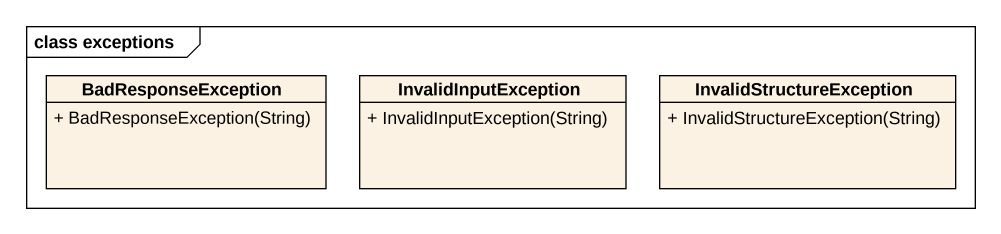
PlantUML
@startuml
mainframe class exceptions
hide circle
hide empty members
skinparam classAttributeIconSize 0
class BadResponseException {
  + BadResponseException(String)
}
class InvalidInputException {
  + InvalidInputException(String)
}
class InvalidStructureException {
  + InvalidStructureException(String)
}
@enduml
